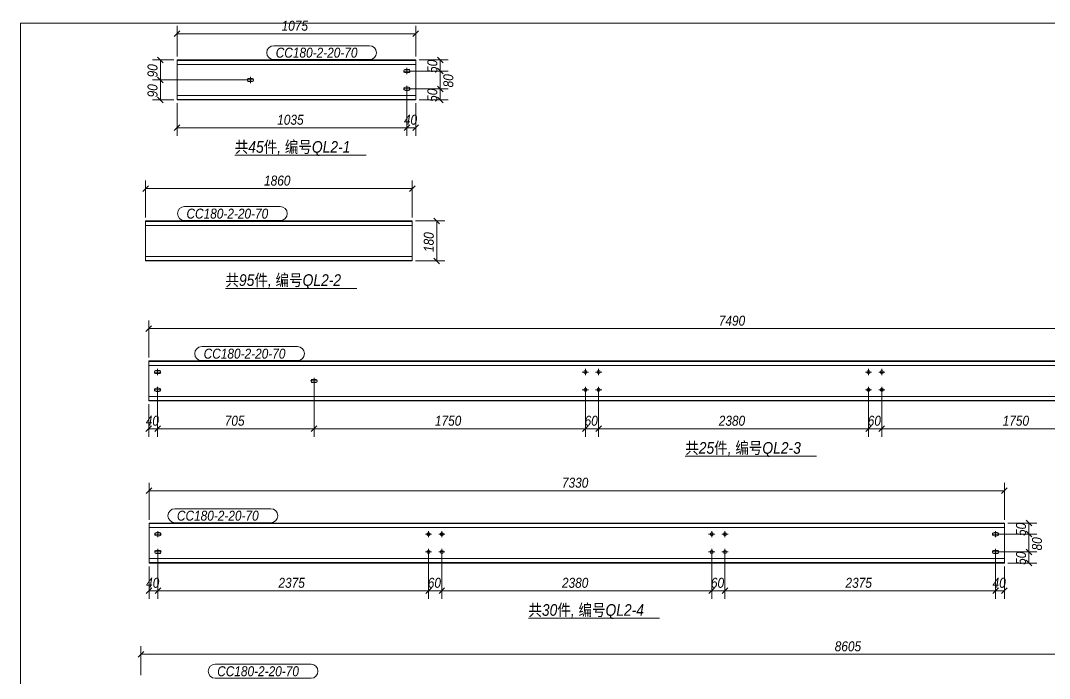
# Model space of a CAD drawing. Extents: x 857 to 4439, y -1249 to 4637.
# Drawn here: x 859.8 to 1168.8, y 3409.5 to 3606.8 of the extents above; entities that cross this region are included whole.
import ezdxf

# ---------------------------------------------------------------- set-up
doc = ezdxf.new("R2010")
doc.units = 0
doc.header["$LTSCALE"] = 1000
doc.header["$MEASUREMENT"] = 0
doc.linetypes.add('XKITLINE00', pattern=[0])
doc.linetypes.add('XKITLINE02', pattern=[4, 2, -2])
for name, color, linetype, lineweight in [('Bolt', 7, 'Continuous', 0), ('DrawingSheet', 5, 'Continuous', 0), ('OtherObjectType', 1, 'Continuous', 0), ('Part', 2, 'Continuous', 0), ('PartMark', 3, 'Continuous', 0), ('Z-DIMENSIONS', 1, 'Continuous', 0)]:
    doc.layers.add(name, color=color, linetype=linetype, lineweight=lineweight)
doc.styles.add('Arial Italic', font='ariali.ttf')

# ---------------------------------------------------------------- blocks, each defined once
blk = doc.blocks.new('墙面檩条2A')
at = {"layer": 'Bolt', "color": 3, "linetype": 'XKITLINE00', "lineweight": 0}
for p, q in [((74.02, 398.86), (74.02, 397)), ((120.12, 400.78), (120.09, 400.6)), ((120.09, 400.6), (120.09, 400.6)), ((120.09, 400.6), (120.12, 400.42)), ((121.95, 400.6), (120.09, 400.6)), ((120.22, 400.93), (120.12, 400.78)), ((120.12, 400.42), (120.22, 400.27)), ((120.37, 401.03), (120.22, 400.93)), ((120.22, 400.27), (120.37, 400.17)), ((120.55, 401.06), (120.37, 401.03)), ((120.37, 400.17), (120.55, 400.13)), ((121.49, 401.06), (120.55, 401.06)), ((120.55, 400.13), (121.49, 400.13)), ((121.02, 401.53), (121.02, 399.66)), ((121.66, 401.03), (121.49, 401.06)), ((121.49, 400.13), (121.66, 400.17)), ((121.82, 400.93), (121.66, 401.03)), ((121.66, 400.17), (121.82, 400.27)), ((121.92, 400.78), (121.82, 400.93)), ((121.82, 400.27), (121.92, 400.42)), ((121.95, 400.6), (121.92, 400.78)), ((121.92, 400.42), (121.95, 400.6)), ((121.95, 400.6), (121.95, 400.6)), ((73.12, 398.11), (73.09, 397.93)), ((73.09, 397.93), (73.09, 397.93)), ((73.09, 397.93), (73.12, 397.75)), ((74.95, 397.93), (73.09, 397.93)), ((73.22, 398.26), (73.12, 398.11)), ((73.12, 397.75), (73.22, 397.6)), ((73.37, 398.36), (73.22, 398.26)), ((73.22, 397.6), (73.37, 397.5)), ((73.55, 398.4), (73.37, 398.36)), ((73.37, 397.5), (73.55, 397.46)), ((74.49, 398.4), (73.55, 398.4)), ((73.55, 397.46), (74.49, 397.46)), ((74.66, 398.36), (74.49, 398.4)), ((74.49, 397.46), (74.66, 397.5)), ((74.82, 398.26), (74.66, 398.36)), ((74.66, 397.5), (74.82, 397.6)), ((74.92, 398.11), (74.82, 398.26)), ((74.82, 397.6), (74.92, 397.75)), ((74.95, 397.93), (74.92, 398.11)), ((74.92, 397.75), (74.95, 397.93)), ((74.95, 397.93), (74.95, 397.93)), ((120.22, 395.59), (120.12, 395.44)), ((120.37, 395.7), (120.22, 395.59)), ((120.55, 395.73), (120.37, 395.7)), ((121.49, 395.73), (120.55, 395.73)), ((121.02, 396.2), (121.02, 394.33)), ((121.66, 395.7), (121.49, 395.73)), ((121.82, 395.59), (121.66, 395.7)), ((121.92, 395.44), (121.82, 395.59)), ((120.12, 395.44), (120.09, 395.26)), ((120.09, 395.26), (120.09, 395.26)), ((120.09, 395.26), (120.12, 395.09)), ((121.95, 395.26), (120.09, 395.26)), ((120.12, 395.09), (120.22, 394.93)), ((120.22, 394.93), (120.37, 394.83)), ((120.37, 394.83), (120.55, 394.8)), ((120.55, 394.8), (121.49, 394.8)), ((121.49, 394.8), (121.66, 394.83)), ((121.66, 394.83), (121.82, 394.93)), ((121.82, 394.93), (121.92, 395.09)), ((121.95, 395.26), (121.92, 395.44)), ((121.92, 395.09), (121.95, 395.26)), ((121.95, 395.26), (121.95, 395.26)), ((45.25, 310.47), (45.21, 310.29)), ((45.21, 310.29), (45.21, 310.29)), ((45.21, 310.29), (45.25, 310.11)), ((45.21, 310.29), (47.08, 310.29)), ((45.35, 310.62), (45.25, 310.47)), ((45.25, 310.11), (45.35, 309.96)), ((45.5, 310.72), (45.35, 310.62)), ((45.35, 309.96), (45.5, 309.86)), ((45.68, 310.75), (45.5, 310.72)), ((45.5, 309.86), (45.68, 309.82)), ((46.61, 310.75), (45.68, 310.75)), ((45.68, 309.82), (46.61, 309.82)), ((46.15, 309.35), (46.15, 311.22)), ((46.79, 310.72), (46.61, 310.75)), ((46.61, 309.82), (46.79, 309.86)), ((46.94, 310.62), (46.79, 310.72)), ((46.79, 309.86), (46.94, 309.96)), ((47.04, 310.47), (46.94, 310.62)), ((46.94, 309.96), (47.04, 310.11)), ((47.08, 310.29), (47.04, 310.47)), ((47.04, 310.11), (47.08, 310.29)), ((47.08, 310.29), (47.08, 310.29)), ((175.54, 310.29), (173.68, 310.29)), ((174.61, 309.35), (174.61, 311.22)), ((179.54, 310.29), (177.68, 310.29)), ((178.61, 309.35), (178.61, 311.22)), ((260.58, 310.29), (258.71, 310.29)), ((259.64, 309.35), (259.64, 311.22)), ((264.58, 310.29), (262.71, 310.29)), ((263.64, 309.35), (263.64, 311.22)), ((92.25, 307.8), (92.21, 307.62)), ((92.21, 307.62), (92.21, 307.62)), ((92.21, 307.62), (92.25, 307.44)), ((92.21, 307.62), (94.08, 307.62)), ((92.35, 307.95), (92.25, 307.8)), ((92.25, 307.44), (92.35, 307.29)), ((92.5, 308.05), (92.35, 307.95)), ((92.35, 307.29), (92.5, 307.19)), ((92.68, 308.09), (92.5, 308.05)), ((92.5, 307.19), (92.68, 307.15)), ((93.61, 308.09), (92.68, 308.09)), ((92.68, 307.15), (93.61, 307.15)), ((93.15, 306.69), (93.15, 308.55)), ((93.79, 308.05), (93.61, 308.09)), ((93.61, 307.15), (93.79, 307.19)), ((93.94, 307.95), (93.79, 308.05)), ((93.79, 307.19), (93.94, 307.29)), ((94.04, 307.8), (93.94, 307.95)), ((93.94, 307.29), (94.04, 307.44)), ((94.08, 307.62), (94.04, 307.8)), ((94.04, 307.44), (94.08, 307.62)), ((94.08, 307.62), (94.08, 307.62)), ((45.25, 305.13), (45.21, 304.95)), ((45.21, 304.95), (45.21, 304.95)), ((45.21, 304.95), (45.25, 304.77)), ((45.21, 304.95), (47.08, 304.95)), ((45.35, 305.28), (45.25, 305.13)), ((45.25, 304.77), (45.35, 304.62)), ((45.5, 305.38), (45.35, 305.28)), ((45.35, 304.62), (45.5, 304.52)), ((45.68, 305.42), (45.5, 305.38)), ((45.5, 304.52), (45.68, 304.49)), ((46.61, 305.42), (45.68, 305.42)), ((45.68, 304.49), (46.61, 304.49)), ((46.15, 304.02), (46.15, 305.89)), ((46.79, 305.38), (46.61, 305.42)), ((46.61, 304.49), (46.79, 304.52)), ((46.94, 305.28), (46.79, 305.38)), ((46.79, 304.52), (46.94, 304.62)), ((47.04, 305.13), (46.94, 305.28)), ((46.94, 304.62), (47.04, 304.77)), ((47.08, 304.95), (47.04, 305.13)), ((47.04, 304.77), (47.08, 304.95)), ((47.08, 304.95), (47.08, 304.95)), ((175.54, 304.95), (173.68, 304.95)), ((174.61, 304.02), (174.61, 305.89)), ((179.54, 304.95), (177.68, 304.95)), ((178.61, 304.02), (178.61, 305.89)), ((260.58, 304.95), (258.71, 304.95)), ((259.64, 304.02), (259.64, 305.89)), ((264.58, 304.95), (262.71, 304.95)), ((263.64, 304.02), (263.64, 305.89)), ((45.36, 261.84), (45.32, 261.66)), ((45.32, 261.66), (45.32, 261.66)), ((45.32, 261.66), (45.36, 261.48)), ((45.32, 261.66), (47.19, 261.66)), ((45.46, 261.99), (45.36, 261.84)), ((45.36, 261.48), (45.46, 261.33)), ((45.61, 262.09), (45.46, 261.99)), ((45.46, 261.33), (45.61, 261.23)), ((45.79, 262.13), (45.61, 262.09)), ((45.61, 261.23), (45.79, 261.2)), ((46.72, 262.13), (45.79, 262.13)), ((45.79, 261.2), (46.72, 261.2)), ((46.26, 260.73), (46.26, 262.6)), ((46.9, 262.09), (46.72, 262.13)), ((46.72, 261.2), (46.9, 261.23)), ((47.05, 261.99), (46.9, 262.09)), ((46.9, 261.23), (47.05, 261.33)), ((47.15, 261.84), (47.05, 261.99)), ((47.05, 261.33), (47.15, 261.48)), ((47.19, 261.66), (47.15, 261.84)), ((47.15, 261.48), (47.19, 261.66)), ((47.19, 261.66), (47.19, 261.66)), ((128.45, 261.66), (126.58, 261.66)), ((127.52, 260.73), (127.52, 262.6)), ((132.45, 261.66), (130.58, 261.66)), ((131.52, 260.73), (131.52, 262.6)), ((213.48, 261.66), (211.62, 261.66)), ((212.55, 260.73), (212.55, 262.6)), ((217.48, 261.66), (215.62, 261.66)), ((216.55, 260.73), (216.55, 262.6)), ((296.91, 261.84), (296.88, 261.66)), ((296.88, 261.66), (296.88, 261.66)), ((296.88, 261.66), (296.91, 261.48)), ((296.88, 261.66), (298.74, 261.66)), ((297.01, 261.99), (296.91, 261.84)), ((296.91, 261.48), (297.01, 261.33)), ((297.16, 262.09), (297.01, 261.99)), ((297.01, 261.33), (297.16, 261.23)), ((297.34, 262.13), (297.16, 262.09)), ((297.16, 261.23), (297.34, 261.2)), ((298.28, 262.13), (297.34, 262.13)), ((297.34, 261.2), (298.28, 261.2)), ((297.81, 260.73), (297.81, 262.6)), ((298.45, 262.09), (298.28, 262.13)), ((298.28, 261.2), (298.45, 261.23)), ((298.61, 261.99), (298.45, 262.09)), ((298.45, 261.23), (298.61, 261.33)), ((298.71, 261.84), (298.61, 261.99)), ((298.61, 261.33), (298.71, 261.48)), ((298.74, 261.66), (298.71, 261.84)), ((298.71, 261.48), (298.74, 261.66)), ((298.74, 261.66), (298.74, 261.66)), ((45.36, 256.51), (45.32, 256.33)), ((45.46, 256.66), (45.36, 256.51)), ((45.61, 256.76), (45.46, 256.66)), ((45.79, 256.8), (45.61, 256.76)), ((46.72, 256.8), (45.79, 256.8)), ((46.26, 255.4), (46.26, 257.26)), ((46.9, 256.76), (46.72, 256.8)), ((47.05, 256.66), (46.9, 256.76)), ((47.15, 256.51), (47.05, 256.66)), ((47.19, 256.33), (47.15, 256.51)), ((127.52, 255.4), (127.52, 257.26)), ((131.52, 255.4), (131.52, 257.26)), ((212.55, 255.4), (212.55, 257.26)), ((216.55, 255.4), (216.55, 257.26)), ((296.91, 256.51), (296.88, 256.33)), ((297.01, 256.66), (296.91, 256.51)), ((297.16, 256.76), (297.01, 256.66)), ((297.34, 256.8), (297.16, 256.76)), ((298.28, 256.8), (297.34, 256.8)), ((297.81, 255.4), (297.81, 257.26)), ((298.45, 256.76), (298.28, 256.8)), ((298.61, 256.66), (298.45, 256.76)), ((298.71, 256.51), (298.61, 256.66)), ((298.74, 256.33), (298.71, 256.51)), ((45.32, 256.33), (45.32, 256.33)), ((45.32, 256.33), (45.36, 256.15)), ((45.32, 256.33), (47.19, 256.33)), ((45.36, 256.15), (45.46, 256)), ((45.46, 256), (45.61, 255.9)), ((45.61, 255.9), (45.79, 255.86)), ((45.79, 255.86), (46.72, 255.86)), ((46.72, 255.86), (46.9, 255.9)), ((46.9, 255.9), (47.05, 256)), ((47.05, 256), (47.15, 256.15)), ((47.15, 256.15), (47.19, 256.33)), ((47.19, 256.33), (47.19, 256.33)), ((128.45, 256.33), (126.58, 256.33)), ((132.45, 256.33), (130.58, 256.33)), ((213.48, 256.33), (211.62, 256.33)), ((217.48, 256.33), (215.62, 256.33)), ((296.88, 256.33), (296.88, 256.33)), ((296.88, 256.33), (296.91, 256.15)), ((296.88, 256.33), (298.74, 256.33)), ((296.91, 256.15), (297.01, 256)), ((297.01, 256), (297.16, 255.9)), ((297.16, 255.9), (297.34, 255.86)), ((297.34, 255.86), (298.28, 255.86)), ((298.28, 255.86), (298.45, 255.9)), ((298.45, 255.9), (298.61, 256)), ((298.61, 256), (298.71, 256.15)), ((298.71, 256.15), (298.74, 256.33)), ((298.74, 256.33), (298.74, 256.33))]:
    blk.add_line(p, q, dxfattribs=at)
for centre in [(174.61, 310.29), (178.61, 310.29), (259.64, 310.29), (263.64, 310.29), (174.61, 304.95), (178.61, 304.95), (259.64, 304.95), (263.64, 304.95), (127.52, 261.66), (131.52, 261.66), (212.55, 261.66), (216.55, 261.66), (127.52, 256.33), (131.52, 256.33), (212.55, 256.33), (216.55, 256.33)]:
    blk.add_circle(centre, 0.467, dxfattribs=at)
at = {"layer": 'DrawingSheet', "color": 5, "linetype": 'XKITLINE00', "lineweight": 0}
for p, q in [((589, 415), (5, 415)), ((5, 415), (5, 5))]:
    blk.add_line(p, q, dxfattribs=at)
at = {"layer": 'OtherObjectType', "color": 1, "linetype": 'XKITLINE00', "lineweight": 0}
for p, q in [((69.33, 375.35), (108.75, 375.35)), ((66.54, 335.39), (105.96, 335.39)), ((204.62, 285.04), (244.04, 285.04)), ((157.51, 236.41), (196.93, 236.41))]:
    blk.add_line(p, q, dxfattribs=at)
at = {"layer": 'Part', "color": 2, "linetype": 'XKITLINE00', "lineweight": 0}
for p, q in [((52.02, 391.93), (52.02, 403.93)), ((123.69, 403.93), (52.02, 403.93)), ((123.69, 402.6), (52.02, 402.6)), ((123.69, 391.93), (123.69, 403.93)), ((123.69, 393.26), (52.02, 393.26)), ((123.69, 391.93), (52.02, 391.93)), ((42.52, 343.64), (42.52, 355.64)), ((82.52, 355.64), (42.52, 355.64)), ((122.62, 355.64), (82.62, 355.64)), ((122.62, 343.64), (122.62, 355.64)), ((82.52, 354.31), (42.52, 354.31)), ((122.62, 354.31), (82.62, 354.31)), ((82.52, 344.98), (42.52, 344.98)), ((82.52, 343.64), (42.52, 343.64)), ((122.62, 344.98), (82.62, 344.98)), ((122.62, 343.64), (82.62, 343.64)), ((43.48, 301.62), (43.48, 313.62)), ((134.04, 313.62), (43.48, 313.62)), ((134.04, 312.29), (43.48, 312.29)), ((219.08, 313.62), (134.14, 313.62)), ((219.08, 312.29), (134.14, 312.29)), ((304.11, 313.62), (219.18, 313.62)), ((304.11, 312.29), (219.18, 312.29)), ((394.81, 313.62), (304.21, 313.62)), ((394.81, 312.29), (304.21, 312.29)), ((134.04, 302.95), (43.48, 302.95)), ((219.08, 302.95), (134.14, 302.95)), ((304.11, 302.95), (219.18, 302.95)), ((394.81, 302.95), (304.21, 302.95)), ((134.04, 301.62), (43.48, 301.62)), ((219.08, 301.62), (134.14, 301.62)), ((304.11, 301.62), (219.18, 301.62)), ((394.81, 301.62), (304.21, 301.62)), ((43.59, 253), (43.59, 265)), ((86.95, 265), (43.59, 265)), ((86.95, 263.66), (43.59, 263.66)), ((171.98, 265), (87.05, 265)), ((171.98, 263.66), (87.05, 263.66)), ((257.02, 265), (172.08, 265)), ((257.02, 263.66), (172.08, 263.66)), ((300.48, 265), (257.12, 265)), ((300.48, 263.66), (257.12, 263.66)), ((300.48, 253), (300.48, 265)), ((86.95, 254.33), (43.59, 254.33)), ((171.98, 254.33), (87.05, 254.33)), ((257.02, 254.33), (172.08, 254.33)), ((300.48, 254.33), (257.12, 254.33)), ((86.95, 253), (43.59, 253)), ((171.98, 253), (87.05, 253)), ((257.02, 253), (172.08, 253)), ((300.48, 253), (257.12, 253))]:
    blk.add_line(p, q, dxfattribs=at)
at = {"layer": 'Part', "color": 7, "linetype": 'XKITLINE02', "lineweight": 0}
for p, q in [((123.69, 403.8), (52.02, 403.8)), ((123.69, 392.06), (52.02, 392.06)), ((82.52, 355.51), (42.52, 355.51)), ((122.62, 355.51), (82.62, 355.51)), ((82.52, 343.78), (42.52, 343.78)), ((122.62, 343.78), (82.62, 343.78)), ((134.04, 313.49), (43.48, 313.49)), ((219.08, 313.49), (134.14, 313.49)), ((304.11, 313.49), (219.18, 313.49)), ((394.81, 313.49), (304.21, 313.49)), ((134.04, 301.75), (43.48, 301.75)), ((219.08, 301.75), (134.14, 301.75)), ((304.11, 301.75), (219.18, 301.75)), ((394.81, 301.75), (304.21, 301.75)), ((86.95, 264.86), (43.59, 264.86)), ((171.98, 264.86), (87.05, 264.86)), ((257.02, 264.86), (172.08, 264.86)), ((300.48, 264.86), (257.12, 264.86)), ((86.95, 253.13), (43.59, 253.13)), ((171.98, 253.13), (87.05, 253.13)), ((257.02, 253.13), (172.08, 253.13)), ((300.48, 253.13), (257.12, 253.13))]:
    blk.add_line(p, q, dxfattribs=at)
at = {"layer": 'PartMark', "color": 1, "linetype": 'XKITLINE00', "lineweight": 0}
for p, q in [((81.03, 408.23), (109.8, 408.23)), ((81.03, 404.03), (109.8, 404.03)), ((54.22, 359.94), (82.99, 359.94)), ((54.22, 355.74), (82.99, 355.74)), ((59.39, 317.92), (88.17, 317.92)), ((59.39, 313.72), (88.17, 313.72)), ((51.36, 269.3), (80.13, 269.3)), ((51.36, 265.1), (80.13, 265.1)), ((63.45, 222.63), (92.22, 222.63)), ((63.45, 218.43), (92.22, 218.43))]:
    blk.add_line(p, q, dxfattribs=at)
for centre, start, end in [((81.03, 406.13), 90, 270), ((109.8, 406.13), 270, 90), ((54.22, 357.84), 90, 270), ((82.99, 357.84), 270, 90), ((59.39, 315.82), 90, 270), ((88.17, 315.82), 270, 90), ((51.36, 267.2), 90, 270), ((80.13, 267.2), 270, 90), ((63.45, 220.53), 90, 270), ((92.22, 220.53), 270, 90)]:
    blk.add_arc(centre, 2.1, start, end, dxfattribs=at)
at = {"layer": 'Z-DIMENSIONS', "color": 4, "linetype": 'XKITLINE00', "lineweight": 0}
for p, q in [((52.02, 404.93), (52.02, 414.21)), ((123.69, 404.93), (123.69, 414.21)), ((52.87, 412.66), (51.17, 410.96)), ((52.02, 411.81), (123.69, 411.81)), ((124.53, 412.66), (122.84, 410.96)), ((46.17, 404.78), (47.87, 403.08)), ((130.2, 404.78), (131.9, 403.08)), ((51.02, 403.93), (44.62, 403.93)), ((47.02, 397.93), (47.02, 403.93)), ((124.69, 403.93), (133.45, 403.93)), ((131.05, 400.6), (131.05, 403.93)), ((46.17, 398.78), (47.87, 397.08)), ((46.17, 398.78), (47.87, 397.08)), ((122.02, 400.6), (133.45, 400.6)), ((122.02, 400.6), (133.45, 400.6)), ((130.2, 401.45), (131.9, 399.75)), ((130.2, 401.45), (131.9, 399.75)), ((131.05, 395.26), (131.05, 400.6)), ((73.02, 397.93), (44.62, 397.93)), ((73.02, 397.93), (44.62, 397.93)), ((47.02, 391.93), (47.02, 397.93)), ((130.2, 396.11), (131.9, 394.42)), ((130.2, 396.11), (131.9, 394.42)), ((46.17, 392.78), (47.87, 391.08)), ((121.02, 394.26), (121.02, 381.2)), ((121.02, 394.26), (121.02, 381.2)), ((122.02, 395.26), (133.45, 395.26)), ((122.02, 395.26), (133.45, 395.26)), ((130.2, 392.78), (131.9, 391.08)), ((131.05, 391.93), (131.05, 395.26)), ((51.02, 391.93), (44.62, 391.93)), ((52.02, 390.93), (52.02, 381.2)), ((123.69, 390.93), (123.69, 381.2)), ((124.69, 391.93), (133.45, 391.93)), ((52.87, 384.45), (51.17, 382.75)), ((52.02, 383.6), (121.02, 383.6)), ((121.87, 384.45), (120.17, 382.75)), ((121.87, 384.45), (120.17, 382.75)), ((121.02, 383.6), (123.69, 383.6)), ((124.53, 384.45), (122.84, 382.75)), ((42.52, 356.64), (42.52, 367.75)), ((122.62, 356.64), (122.62, 367.75)), ((43.37, 366.2), (41.67, 364.5)), ((42.52, 365.35), (122.62, 365.35)), ((123.47, 366.2), (121.77, 364.5)), ((123.62, 355.64), (132.39, 355.64)), ((129.14, 356.49), (130.83, 354.8)), ((129.99, 343.64), (129.99, 355.64)), ((123.62, 343.64), (132.39, 343.64)), ((129.14, 344.49), (130.83, 342.8)), ((43.48, 314.62), (43.48, 325.72)), ((44.33, 324.17), (42.63, 322.48)), ((43.48, 323.32), (394.81, 323.32)), ((93.15, 306.62), (93.15, 290.89)), ((93.15, 306.62), (93.15, 290.89)), ((46.15, 303.95), (46.15, 290.89)), ((46.15, 303.95), (46.15, 290.89)), ((174.61, 303.95), (174.61, 290.89)), ((174.61, 303.95), (174.61, 290.89)), ((178.61, 303.95), (178.61, 290.89)), ((178.61, 303.95), (178.61, 290.89)), ((259.64, 303.95), (259.64, 290.89)), ((259.64, 303.95), (259.64, 290.89)), ((263.64, 303.95), (263.64, 290.89)), ((263.64, 303.95), (263.64, 290.89)), ((43.48, 300.62), (43.48, 290.89)), ((44.33, 294.14), (42.63, 292.44)), ((46.99, 294.14), (45.3, 292.44)), ((46.99, 294.14), (45.3, 292.44)), ((93.99, 294.14), (92.3, 292.44)), ((93.99, 294.14), (92.3, 292.44)), ((175.46, 294.14), (173.76, 292.44)), ((175.46, 294.14), (173.76, 292.44)), ((179.46, 294.14), (177.76, 292.44)), ((179.46, 294.14), (177.76, 292.44)), ((260.49, 294.14), (258.8, 292.44)), ((260.49, 294.14), (258.8, 292.44)), ((264.49, 294.14), (262.8, 292.44)), ((264.49, 294.14), (262.8, 292.44)), ((43.48, 293.29), (46.15, 293.29)), ((46.15, 293.29), (93.15, 293.29)), ((93.15, 293.29), (174.61, 293.29)), ((174.61, 293.29), (178.61, 293.29)), ((178.61, 293.29), (259.64, 293.29)), ((259.64, 293.29), (263.64, 293.29)), ((263.64, 293.29), (345.14, 293.29)), ((44.44, 275.55), (42.74, 273.85)), ((43.59, 266), (43.59, 277.1)), ((301.32, 275.55), (299.63, 273.85)), ((300.48, 266), (300.48, 277.1)), ((43.59, 274.7), (300.48, 274.7)), ((306.99, 265.85), (308.69, 264.15)), ((301.48, 265), (310.24, 265)), ((307.84, 261.66), (307.84, 265)), ((298.81, 261.66), (310.24, 261.66)), ((298.81, 261.66), (310.24, 261.66)), ((306.99, 262.51), (308.69, 260.82)), ((306.99, 262.51), (308.69, 260.82)), ((307.84, 256.33), (307.84, 261.66)), ((306.99, 257.18), (308.69, 255.48)), ((306.99, 257.18), (308.69, 255.48)), ((46.26, 255.33), (46.26, 242.26)), ((46.26, 255.33), (46.26, 242.26)), ((127.52, 255.33), (127.52, 242.26)), ((127.52, 255.33), (127.52, 242.26)), ((131.52, 255.33), (131.52, 242.26)), ((131.52, 255.33), (131.52, 242.26)), ((212.55, 255.33), (212.55, 242.26)), ((212.55, 255.33), (212.55, 242.26)), ((216.55, 255.33), (216.55, 242.26)), ((216.55, 255.33), (216.55, 242.26)), ((297.81, 255.33), (297.81, 242.26)), ((297.81, 255.33), (297.81, 242.26)), ((298.81, 256.33), (310.24, 256.33)), ((298.81, 256.33), (310.24, 256.33)), ((306.99, 253.85), (308.69, 252.15)), ((307.84, 253), (307.84, 256.33)), ((43.59, 252), (43.59, 242.26)), ((300.48, 252), (300.48, 242.26)), ((301.48, 253), (310.24, 253)), ((44.44, 245.51), (42.74, 243.81)), ((43.59, 244.66), (46.26, 244.66)), ((47.11, 245.51), (45.41, 243.81)), ((47.11, 245.51), (45.41, 243.81)), ((46.26, 244.66), (127.52, 244.66)), ((128.36, 245.51), (126.67, 243.81)), ((128.36, 245.51), (126.67, 243.81)), ((127.52, 244.66), (131.52, 244.66)), ((132.36, 245.51), (130.67, 243.81)), ((132.36, 245.51), (130.67, 243.81)), ((131.52, 244.66), (212.55, 244.66)), ((213.4, 245.51), (211.7, 243.81)), ((213.4, 245.51), (211.7, 243.81)), ((212.55, 244.66), (216.55, 244.66)), ((217.4, 245.51), (215.7, 243.81)), ((217.4, 245.51), (215.7, 243.81)), ((216.55, 244.66), (297.81, 244.66)), ((298.66, 245.51), (296.96, 243.81)), ((298.66, 245.51), (296.96, 243.81)), ((297.81, 244.66), (300.48, 244.66)), ((301.32, 245.51), (299.63, 243.81)), ((41.98, 226.46), (40.28, 224.76)), ((41.13, 219.33), (41.13, 228.01)), ((41.13, 225.61), (466.79, 225.61))]:
    blk.add_line(p, q, dxfattribs=at)
at = {"layer": 'Z-DIMENSIONS', "color": 3}
for p in [(52.02, 411.81), (123.69, 411.81), (47.02, 403.93), (131.05, 403.93), (131.05, 400.6), (131.05, 400.6), (47.02, 397.93), (47.02, 397.93), (131.05, 395.26), (131.05, 395.26), (47.02, 391.93), (131.05, 391.93), (52.02, 383.6), (121.02, 383.6), (121.02, 383.6), (123.69, 383.6), (42.52, 365.35), (122.62, 365.35), (129.99, 355.64), (129.99, 343.64), (43.48, 323.32), (43.48, 293.29), (46.15, 293.29), (46.15, 293.29), (93.15, 293.29), (93.15, 293.29), (174.61, 293.29), (174.61, 293.29), (178.61, 293.29), (178.61, 293.29), (259.64, 293.29), (259.64, 293.29), (263.64, 293.29), (263.64, 293.29), (43.59, 274.7), (300.48, 274.7), (307.84, 265), (307.84, 261.66), (307.84, 261.66), (307.84, 256.33), (307.84, 256.33), (307.84, 253), (43.59, 244.66), (46.26, 244.66), (46.26, 244.66), (127.52, 244.66), (127.52, 244.66), (131.52, 244.66), (131.52, 244.66), (212.55, 244.66), (212.55, 244.66), (216.55, 244.66), (216.55, 244.66), (297.81, 244.66), (297.81, 244.66), (300.48, 244.66), (41.13, 225.61)]:
    blk.add_point(p, dxfattribs=at)
at = {"layer": 'OtherObjectType', "color": 1, "style": 'Arial Italic', "width": 0.85}
for s, p in [('共45件, 编号QL2-1', (69.33, 376.1)), ('共95件, 编号QL2-2', (66.54, 336.14)), ('共25件, 编号QL2-3', (204.62, 285.79)), ('共30件, 编号QL2-4', (157.51, 237.16))]:
    blk.add_text(s, height=3.5, dxfattribs=at).set_placement(p)
at = {"layer": 'PartMark', "color": 7, "style": 'Arial Italic', "width": 0.85}
for p in [(81.63, 404.63), (54.82, 356.34), (59.99, 314.32), (51.96, 265.7), (64.05, 219.03)]:
    blk.add_text('CC180-2-20-70', height=3, dxfattribs=at).set_placement(p)
at = {"layer": 'Z-DIMENSIONS', "color": 3, "style": 'Arial Italic', "width": 0.85}
for s, p in [('1075', (83.4, 412.71)), ('1035', (82.07, 384.5)), ('40', (120.13, 384.5)), ('1860', (78.12, 366.25)), ('7490', (214.69, 324.22)), ('40', (42.59, 294.19)), ('705', (66.31, 294.19)), ('1750', (129.43, 294.19)), ('60', (174.39, 294.19)), ('2380', (214.68, 294.19)), ('60', (259.42, 294.19)), ('1750', (299.94, 294.19)), ('7330', (167.58, 275.6)), ('40', (42.7, 245.56)), ('2375', (82.44, 245.56)), ('60', (127.29, 245.56)), ('2380', (167.58, 245.56)), ('60', (212.32, 245.56)), ('2375', (252.73, 245.56)), ('40', (296.92, 245.56)), ('8605', (249.51, 226.51))]:
    blk.add_text(s, height=3, dxfattribs=at).set_placement(p)
for s, p in [('90', (46.12, 398.71)), ('50', (130.15, 400.04)), ('80', (134.95, 395.71)), ('90', (46.12, 392.71)), ('50', (130.15, 391.37)), ('180', (129.09, 346.31)), ('50', (306.94, 261.11)), ('80', (311.74, 256.77)), ('50', (306.94, 252.44))]:
    blk.add_text(s, height=3, rotation=90.0002, dxfattribs=at).set_placement(p)

msp = doc.modelspace()

# ---------------------------------------------------------------- block references
msp.add_blockref('墙面檩条2A', (854.82, 3191.08))

doc.saveas('drawing.dxf')
